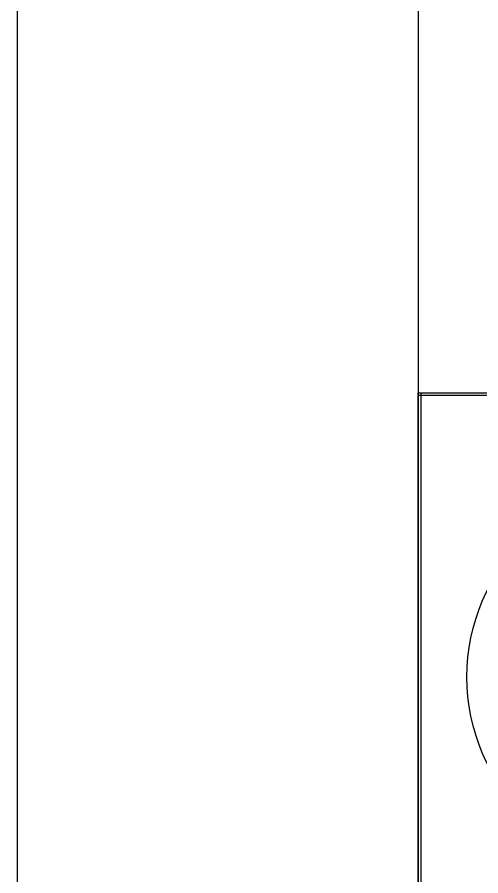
# Model space of a CAD drawing. Header units: millimetres. Extents: x 4754612 to 5801174, y 2368242 to 2777223.
# Drawn here: x 4949940.8 to 4950085.3, y 2436442.9 to 2436710.6 of the extents above; entities that cross this region are included whole.
import ezdxf

# ---------------------------------------------------------------- set-up
doc = ezdxf.new("R2010")
doc.units = ezdxf.units.MM
doc.header["$LTSCALE"] = 1000
doc.layers.add('(주)하나기공-LEADER', color=7, linetype='Continuous')
doc.layers.add('그라스울판넬', color=7, linetype='Continuous')

msp = doc.modelspace()

# ---------------------------------------------------------------- linework, layer by layer
at = {"layer": '(주)하나기공-LEADER', "color": 4}
for p, q in [((4950065.782, 2436343.44), (4950065.782, 2436593.44)), ((4950190.782, 2436592.583), (4950065.782, 2436592.583)), ((4950066.639, 2436344.297), (4950066.639, 2436593.44)), ((4950065.782, 2436505.011), (4950065.782, 2436343.44))]:
    msp.add_line(p, q, dxfattribs=at)
msp.add_lwpolyline([(4950364.925, 2436592.583), (4950065.782, 2436592.583), (4950065.782, 2436593.44), (4950065.782, 2436593.44), (4950364.925, 2436593.44)], dxfattribs=at)
at = {"layer": '(주)하나기공-LEADER', "color": 8, "linetype": 'ByBlock', "lineweight": -2}
msp.add_circle((4950141.639, 2436504.868), 60.714, dxfattribs=at)
at = {"layer": '그라스울판넬'}
for p, q in [((4950065.782, 2440793.44), (4950065.782, 2436243.44)), ((4949940.782, 2440143.44), (4949940.782, 2436243.44))]:
    msp.add_line(p, q, dxfattribs=at)

doc.saveas('drawing.dxf')
